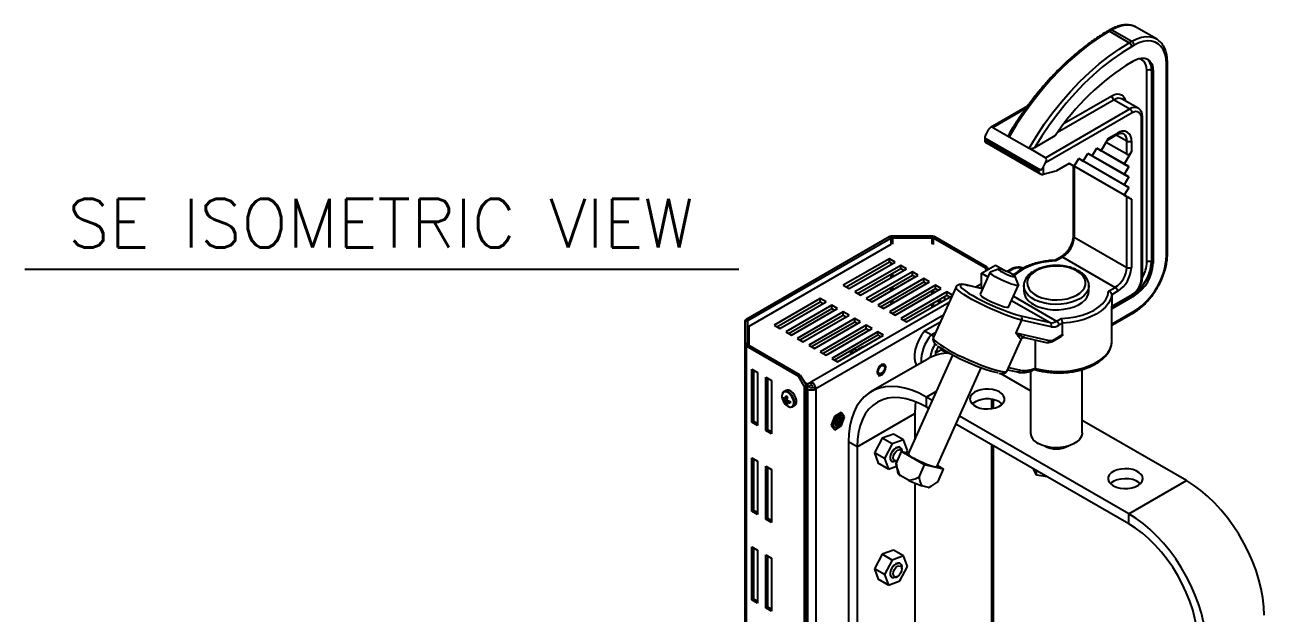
# Model space of a CAD drawing. Extents: x 7 to 135, y 1 to 99.
# Drawn here: x 80.94 to 99.96, y 86.49 to 95.53 of the extents above; entities that cross this region are included whole.
import ezdxf
from ezdxf.enums import TextEntityAlignment as Align

# ---------------------------------------------------------------- set-up
doc = ezdxf.new("R2010")
doc.units = 0
doc.header["$MEASUREMENT"] = 0
doc.layers.add('OBJECT', color=7, linetype='CONTINUOUS')
doc.styles.get("Standard").update_dxf_attribs({"font": 'SIMPLEX'})

msp = doc.modelspace()

# ---------------------------------------------------------------- linework, layer by layer
at = {"layer": 'OBJECT'}
for p, q in [((97.603, 95.458), (97.563, 95.435)), ((97.628, 95.455), (97.588, 95.432)), ((97.588, 95.432), (97.893, 95.256)), ((97.628, 95.455), (97.934, 95.279)), ((98.309, 95.316), (98.003, 95.493)), ((97.893, 95.256), (97.934, 95.279)), ((97.969, 95.218), (97.929, 95.195)), ((97.929, 94.96), (97.969, 94.983)), ((98.479, 92.009), (98.479, 94.952)), ((98.163, 91.886), (98.163, 94.83)), ((98.233, 94.83), (98.26, 94.814)), ((98.233, 94.83), (98.233, 91.886)), ((98.26, 94.814), (98.26, 91.871)), ((98.464, 91.988), (98.464, 94.932)), ((97.661, 94.38), (96.79, 93.876)), ((96.895, 94.019), (97.626, 94.441)), ((97.661, 94.38), (97.904, 94.24)), ((98.029, 94.252), (97.786, 94.392)), ((96.329, 94.28), (95.763, 93.953)), ((96.308, 94.251), (95.798, 93.956)), ((96.605, 93.49), (97.904, 94.24)), ((97.939, 94.178), (96.608, 93.41)), ((98.081, 91.633), (98.081, 94.097)), ((98.095, 91.654), (98.095, 94.117)), ((95.729, 93.917), (95.692, 93.849)), ((95.798, 93.956), (96.049, 93.811)), ((96.049, 93.811), (96.354, 93.635)), ((96.753, 93.825), (96.44, 93.644)), ((97.558, 93.762), (97.703, 93.847)), ((97.572, 93.788), (97.714, 93.869)), ((97.693, 93.841), (97.855, 93.747)), ((95.677, 93.798), (95.677, 93.733)), ((95.677, 93.796), (96.533, 93.302)), ((95.677, 93.733), (96.535, 93.238)), ((96.5, 93.283), (95.692, 93.749)), ((95.692, 93.749), (95.692, 93.742)), ((95.692, 93.742), (96.5, 93.276)), ((96.605, 93.49), (96.354, 93.635)), ((97.324, 93.517), (97.393, 93.637)), ((97.393, 93.637), (97.462, 93.597)), ((97.462, 93.597), (97.393, 93.637)), ((97.815, 93.393), (97.393, 93.636)), ((97.884, 93.353), (97.393, 93.636)), ((97.462, 93.597), (97.572, 93.788)), ((97.855, 93.543), (97.537, 93.726)), ((97.855, 93.543), (97.855, 93.747)), ((97.926, 93.747), (97.926, 93.584)), ((97.048, 93.358), (97.117, 93.477)), ((97.117, 93.477), (97.186, 93.438)), ((97.186, 93.438), (97.117, 93.477)), ((97.815, 93.074), (97.117, 93.477)), ((97.884, 93.034), (97.117, 93.477)), ((97.186, 93.438), (97.255, 93.557)), ((97.255, 93.557), (97.324, 93.517)), ((97.324, 93.517), (97.255, 93.557)), ((97.815, 93.233), (97.255, 93.557)), ((97.884, 93.194), (97.255, 93.557)), ((97.926, 93.584), (97.815, 93.393)), ((96.5, 93.276), (96.5, 93.283)), ((96.57, 93.342), (96.608, 93.41)), ((96.57, 93.342), (96.57, 93.233)), ((96.768, 93.284), (96.57, 93.233)), ((96.973, 93.401), (96.777, 93.288)), ((96.973, 93.401), (97.048, 93.358)), ((97.048, 93.358), (96.973, 93.401)), ((97.815, 92.915), (96.973, 93.401)), ((97.033, 93.367), (96.973, 93.401)), ((97.033, 93.367), (97.033, 92.291)), ((97.855, 92.892), (97.048, 93.358)), ((97.048, 93.358), (97.048, 92.271)), ((97.815, 93.393), (97.884, 93.353)), ((97.884, 93.353), (97.815, 93.233)), ((97.815, 93.233), (97.884, 93.194)), ((97.884, 93.194), (97.815, 93.074)), ((97.815, 93.074), (97.884, 93.034)), ((97.884, 93.034), (97.815, 92.915)), ((97.815, 92.915), (97.926, 92.851)), ((97.855, 91.804), (97.855, 92.892)), ((97.926, 92.851), (97.926, 91.804)), ((94.256, 92.261), (94.256, 92.284)), ((94.86, 92.284), (94.256, 92.284)), ((94.86, 92.261), (94.86, 92.284)), ((94.206, 92.273), (92.011, 91.005)), ((92.039, 90.989), (94.235, 92.256)), ((94.235, 92.154), (92.054, 90.896)), ((94.235, 92.256), (94.206, 92.273)), ((94.235, 92.256), (94.235, 92.154)), ((94.256, 92.261), (94.86, 92.261)), ((94.256, 92.261), (94.256, 92.159)), ((94.86, 92.261), (94.86, 92.159)), ((94.882, 92.256), (94.91, 92.273)), ((95.686, 91.792), (94.882, 92.256)), ((94.882, 92.256), (94.882, 92.154)), ((95.714, 91.808), (94.91, 92.273)), ((97.048, 92.271), (97.855, 91.804)), ((94.21, 91.938), (93.503, 91.53)), ((94.298, 91.887), (94.21, 91.938)), ((94.21, 91.889), (94.21, 91.938)), ((96.846, 91.967), (96.753, 91.913)), ((96.871, 91.964), (96.768, 91.905)), ((96.871, 91.964), (97.678, 91.498)), ((93.545, 91.505), (94.21, 91.889)), ((93.591, 91.479), (94.298, 91.887)), ((94.387, 91.836), (93.68, 91.428)), ((93.722, 91.403), (94.387, 91.787)), ((93.768, 91.377), (94.475, 91.785)), ((94.563, 91.734), (93.856, 91.326)), ((94.21, 91.889), (94.256, 91.862)), ((94.235, 91.875), (94.235, 91.85)), ((94.256, 91.711), (94.256, 91.658)), ((94.475, 91.785), (94.387, 91.836)), ((94.387, 91.787), (94.387, 91.836)), ((94.387, 91.787), (94.433, 91.76)), ((94.652, 91.683), (94.563, 91.734)), ((94.563, 91.685), (94.563, 91.734)), ((95.754, 91.728), (95.603, 91.393)), ((95.623, 91.716), (95.84, 91.841)), ((95.623, 91.716), (95.722, 91.658)), ((95.623, 91.482), (95.623, 91.716)), ((95.686, 91.792), (95.714, 91.808)), ((95.703, 91.762), (95.686, 91.792)), ((95.714, 91.808), (95.731, 91.778)), ((95.888, 91.779), (95.758, 91.731)), ((95.84, 91.841), (96.003, 91.747)), ((96.001, 91.747), (96.003, 91.747)), ((96.003, 91.747), (96.003, 91.746)), ((98.233, 91.886), (98.26, 91.871)), ((93.503, 91.53), (93.591, 91.479)), ((93.899, 91.301), (94.563, 91.685)), ((93.945, 91.274), (94.652, 91.683)), ((94.74, 91.632), (94.033, 91.223)), ((94.076, 91.199), (94.74, 91.583)), ((94.122, 91.172), (94.829, 91.581)), ((94.917, 91.53), (94.21, 91.121)), ((94.235, 91.699), (94.235, 91.646)), ((94.563, 91.685), (94.609, 91.658)), ((94.829, 91.581), (94.74, 91.632)), ((94.74, 91.583), (94.74, 91.632)), ((94.74, 91.583), (94.786, 91.556)), ((95.005, 91.479), (94.917, 91.53)), ((94.917, 91.481), (94.917, 91.53)), ((95.641, 91.477), (95.41, 91.531)), ((95.641, 91.476), (95.419, 91.528)), ((95.623, 91.551), (95.537, 91.502)), ((96.041, 91.196), (96.192, 91.531)), ((96.191, 91.537), (96.141, 91.666)), ((96.274, 91.524), (96.274, 91.532)), ((96.274, 91.524), (96.274, 91.442)), ((97.274, 91.442), (97.274, 91.524)), ((93.68, 91.428), (93.768, 91.377)), ((94.235, 91.495), (94.235, 91.442)), ((94.252, 91.097), (94.917, 91.481)), ((94.256, 91.507), (94.256, 91.454)), ((94.298, 91.07), (95.005, 91.479)), ((95.094, 91.428), (94.387, 91.019)), ((94.429, 90.995), (95.094, 91.379)), ((94.475, 90.968), (95.177, 91.374)), ((94.86, 91.448), (94.86, 91.395)), ((94.882, 91.46), (94.882, 91.407)), ((95.236, 91.504), (94.885, 90.724)), ((94.917, 91.481), (94.963, 91.454)), ((95.057, 91.357), (95.057, 91.304)), ((95.179, 91.378), (95.094, 91.428)), ((95.094, 91.379), (95.094, 91.428)), ((95.094, 91.379), (95.14, 91.352)), ((96.115, 91.361), (96.778, 90.979)), ((97.576, 91.439), (97.678, 91.498)), ((97.714, 91.437), (97.625, 91.385)), ((97.625, 91.207), (97.939, 91.388)), ((97.625, 91.385), (97.625, 91.207)), ((97.626, 91.191), (97.929, 91.365)), ((97.969, 91.366), (97.627, 91.169)), ((97.948, 91.378), (97.969, 91.366)), ((93.149, 91.326), (92.442, 90.917)), ((92.485, 90.893), (93.149, 91.277)), ((92.531, 90.866), (93.238, 91.274)), ((93.326, 91.223), (92.619, 90.815)), ((92.661, 90.791), (93.326, 91.174)), ((92.707, 90.764), (93.414, 91.172)), ((95.129, 91.266), (93.017, 90.047)), ((93.238, 91.274), (93.149, 91.326)), ((93.149, 91.277), (93.149, 91.326)), ((93.149, 91.277), (93.195, 91.25)), ((93.414, 91.172), (93.326, 91.223)), ((93.326, 91.174), (93.326, 91.223)), ((93.326, 91.174), (93.372, 91.148)), ((93.856, 91.326), (93.945, 91.274)), ((94.033, 91.223), (94.122, 91.172)), ((94.235, 91.291), (94.235, 91.238)), ((94.256, 91.303), (94.256, 91.25)), ((94.86, 91.244), (94.86, 91.191)), ((94.882, 91.256), (94.882, 91.203)), ((94.968, 91.253), (94.968, 91.306)), ((94.997, 91.269), (94.997, 91.322)), ((96.087, 91.298), (96.677, 90.957)), ((97.627, 90.678), (97.627, 91.191)), ((92.03, 90.976), (91.99, 90.976)), ((91.99, 90.976), (91.99, 90.628)), ((92.039, 90.989), (92.011, 91.005)), ((92.03, 90.628), (92.03, 90.976)), ((92.039, 90.615), (92.039, 90.989)), ((93.503, 91.121), (92.796, 90.713)), ((92.838, 90.689), (93.503, 91.072)), ((92.884, 90.662), (93.591, 91.07)), ((93.68, 91.019), (92.972, 90.611)), ((93.015, 90.587), (93.68, 90.97)), ((93.061, 90.56), (93.768, 90.968)), ((95.04, 91.068), (93.08, 89.937)), ((93.591, 91.07), (93.503, 91.121)), ((93.503, 91.072), (93.503, 91.121)), ((93.503, 91.072), (93.549, 91.046)), ((93.768, 90.968), (93.68, 91.019)), ((93.68, 90.97), (93.68, 91.019)), ((93.68, 90.97), (93.726, 90.944)), ((94.21, 91.121), (94.298, 91.07)), ((94.256, 91.099), (94.256, 91.095)), ((94.387, 91.019), (94.475, 90.968)), ((94.993, 90.963), (94.749, 90.827)), ((96.241, 90.996), (96.152, 90.798)), ((96.226, 91.061), (96.677, 90.957)), ((96.692, 90.892), (96.241, 90.996)), ((96.778, 90.979), (96.847, 91.019)), ((96.869, 90.95), (96.814, 90.917)), ((96.869, 90.771), (96.869, 90.95)), ((97.627, 90.934), (97.969, 91.131)), ((97.627, 90.917), (97.959, 91.108)), ((92.054, 90.896), (92.054, 90.606)), ((92.442, 90.917), (92.531, 90.866)), ((92.619, 90.815), (92.707, 90.764)), ((93.856, 90.917), (93.149, 90.509)), ((93.192, 90.485), (93.856, 90.868)), ((93.238, 90.458), (93.945, 90.866)), ((94.033, 90.815), (93.326, 90.407)), ((93.368, 90.383), (94.033, 90.766)), ((93.414, 90.356), (94.122, 90.764)), ((93.945, 90.866), (93.856, 90.917)), ((93.856, 90.868), (93.856, 90.917)), ((93.856, 90.868), (93.902, 90.842)), ((94.122, 90.764), (94.033, 90.815)), ((94.033, 90.766), (94.033, 90.815)), ((94.033, 90.766), (94.079, 90.74)), ((94.851, 90.768), (94.749, 90.827)), ((94.851, 90.768), (94.923, 90.809)), ((96.152, 90.798), (96.662, 90.68)), ((96.743, 90.698), (96.869, 90.771)), ((91.99, 90.628), (91.99, 85.095)), ((92.03, 90.628), (91.99, 90.628)), ((92.039, 90.615), (92.011, 90.599)), ((92.011, 90.599), (92.011, 85.067)), ((92.011, 90.599), (92.815, 90.135)), ((92.843, 90.151), (92.039, 90.615)), ((92.796, 90.713), (92.884, 90.662)), ((92.972, 90.611), (93.061, 90.56)), ((96.018, 90.215), (96.239, 90.707)), ((96.249, 90.719), (96.25, 90.721)), ((96.283, 90.729), (96.615, 90.652)), ((96.448, 90.691), (96.448, 90.257)), ((96.732, 90.675), (96.847, 90.741)), ((93.149, 90.509), (93.238, 90.458)), ((93.326, 90.407), (93.414, 90.356)), ((93.661, 90.538), (93.648, 90.53)), ((93.713, 90.531), (93.696, 90.541)), ((94.816, 90.407), (93.932, 89.897)), ((95.182, 90.455), (94.501, 88.938)), ((94.918, 90.523), (94.917, 90.453)), ((95.011, 90.538), (94.918, 90.486)), ((95.011, 90.538), (95.101, 90.486)), ((92.097, 90.24), (92.186, 90.189)), ((92.097, 89.424), (92.097, 90.24)), ((92.126, 90.224), (92.126, 89.44)), ((92.186, 90.189), (92.186, 89.373)), ((94.939, 88.742), (95.62, 90.259)), ((96.026, 90.232), (96.175, 90.198)), ((96.042, 90.268), (96.222, 90.226)), ((96.379, 90.212), (96.379, 89.262)), ((96.448, 90.257), (96.448, 90.253)), ((97.169, 89.262), (97.169, 90.235)), ((92.313, 90.116), (92.401, 90.065)), ((92.313, 89.299), (92.313, 90.116)), ((92.341, 90.099), (92.341, 89.316)), ((92.401, 90.065), (92.401, 89.248)), ((92.815, 90.135), (92.843, 90.151)), ((92.904, 89.982), (92.815, 90.135)), ((92.843, 90.151), (92.932, 89.998)), ((92.932, 89.998), (92.904, 89.982)), ((92.911, 90.035), (92.953, 90.01)), ((92.932, 89.998), (92.932, 84.67)), ((92.953, 90.01), (93.017, 90.047)), ((92.953, 90.01), (92.953, 89.961)), ((92.953, 89.961), (93.017, 89.998)), ((93.017, 89.998), (93.017, 90.047)), ((96.379, 89.909), (95.917, 90.175)), ((92.624, 89.915), (92.593, 89.897)), ((92.904, 89.982), (92.904, 84.654)), ((92.953, 89.961), (92.932, 89.973)), ((92.932, 89.949), (92.953, 89.937)), ((92.953, 89.937), (92.953, 84.756)), ((92.995, 89.961), (92.974, 89.973)), ((93.08, 89.937), (93.038, 89.961)), ((93.08, 89.937), (93.08, 84.756)), ((94.776, 89.813), (94.935, 89.905)), ((94.776, 89.813), (94.776, 89.66)), ((94.87, 89.759), (94.776, 89.813)), ((92.579, 89.781), (92.606, 89.784)), ((92.611, 89.781), (92.64, 89.792)), ((92.637, 89.766), (92.611, 89.751)), ((92.621, 89.709), (92.637, 89.731)), ((92.625, 89.787), (92.639, 89.788)), ((92.637, 89.736), (92.661, 89.756)), ((92.649, 89.746), (92.657, 89.757)), ((92.728, 89.663), (92.759, 89.681)), ((94.815, 89.637), (94.776, 89.66)), ((95.781, 89.635), (95.781, 89.777)), ((95.808, 89.64), (95.808, 89.772)), ((92.097, 89.424), (92.126, 89.44)), ((92.126, 89.44), (92.186, 89.405)), ((93.366, 89.511), (93.319, 89.379)), ((93.468, 89.575), (93.366, 89.511)), ((93.455, 89.503), (93.455, 89.503)), ((93.523, 89.507), (93.468, 89.575)), ((93.475, 89.375), (93.523, 89.507)), ((93.715, 89.047), (94.599, 89.558)), ((94.599, 89.558), (94.599, 89.157)), ((97.887, 88.017), (95.288, 89.518)), ((98.771, 88.528), (97.169, 89.453)), ((92.186, 89.373), (92.097, 89.424)), ((92.313, 89.299), (92.341, 89.316)), ((92.401, 89.248), (92.313, 89.299)), ((92.341, 89.316), (92.401, 89.281)), ((93.319, 89.379), (93.373, 89.311)), ((93.373, 89.311), (93.475, 89.375)), ((93.386, 89.383), (93.386, 89.383)), ((94.274, 89.243), (94.098, 89.18)), ((94.428, 89.154), (94.274, 89.243)), ((97.887, 87.864), (95.233, 89.396)), ((93.715, 89.047), (93.582, 89.124)), ((93.582, 89.124), (93.582, 83.974)), ((93.715, 89.047), (93.715, 83.897)), ((94.098, 89.18), (93.982, 88.956)), ((94.252, 89.091), (94.098, 89.18)), ((94.252, 89.091), (94.136, 88.867)), ((94.428, 89.154), (94.252, 89.091)), ((94.487, 88.993), (94.428, 89.154)), ((95.781, 86.315), (95.781, 89.079)), ((95.808, 86.352), (95.808, 89.064)), ((92.097, 88.877), (92.186, 88.826)), ((92.097, 88.06), (92.097, 88.877)), ((92.126, 88.86), (92.126, 88.076)), ((94.136, 88.867), (93.982, 88.956)), ((93.982, 88.956), (94.041, 88.795)), ((94.136, 88.867), (94.195, 88.706)), ((94.313, 88.786), (94.398, 88.976)), ((94.377, 89.037), (94.374, 89.038)), ((94.752, 88.772), (94.398, 88.976)), ((94.398, 88.976), (94.506, 88.951)), ((94.403, 88.975), (94.403, 88.979)), ((94.469, 88.959), (94.487, 88.993)), ((92.186, 88.826), (92.186, 88.009)), ((92.313, 87.936), (92.313, 88.752)), ((92.313, 88.752), (92.401, 88.701)), ((92.341, 88.736), (92.341, 87.952)), ((92.401, 88.701), (92.401, 87.885)), ((94.195, 88.706), (94.041, 88.795)), ((94.195, 88.706), (94.32, 88.751)), ((94.249, 88.822), (94.252, 88.82)), ((94.32, 88.754), (94.313, 88.786)), ((94.314, 88.826), (94.335, 88.838)), ((94.319, 88.757), (94.341, 88.642)), ((94.667, 88.582), (94.752, 88.772)), ((95.041, 88.705), (94.752, 88.772)), ((94.947, 88.759), (95.041, 88.705)), ((94.957, 88.515), (95.041, 88.705)), ((96.467, 88.612), (96.422, 88.71)), ((96.467, 88.612), (96.467, 88.683)), ((94.503, 88.534), (94.376, 88.608)), ((94.599, 88.49), (94.599, 83.892)), ((96.637, 88.585), (96.467, 88.612)), ((97.887, 88.017), (98.771, 88.528)), ((94.813, 88.423), (94.709, 88.448)), ((94.824, 88.426), (94.857, 88.446)), ((92.097, 88.06), (92.126, 88.076)), ((92.186, 88.009), (92.097, 88.06)), ((92.126, 88.076), (92.186, 88.042)), ((92.313, 87.936), (92.341, 87.952)), ((92.401, 87.885), (92.313, 87.936)), ((92.341, 87.952), (92.401, 87.917)), ((97.887, 87.864), (97.887, 88.017)), ((92.097, 87.513), (92.186, 87.462)), ((92.097, 86.696), (92.097, 87.513)), ((92.126, 87.497), (92.126, 86.713)), ((92.186, 87.462), (92.186, 86.645)), ((92.313, 87.389), (92.401, 87.338)), ((92.313, 86.572), (92.313, 87.389)), ((92.341, 87.372), (92.341, 86.588)), ((92.401, 87.338), (92.401, 86.521)), ((94.098, 87.397), (93.982, 87.173)), ((94.274, 87.461), (94.098, 87.397)), ((94.252, 87.308), (94.098, 87.397)), ((94.428, 87.372), (94.252, 87.308)), ((94.428, 87.372), (94.274, 87.461)), ((94.487, 87.211), (94.428, 87.372)), ((94.136, 87.084), (93.982, 87.173)), ((93.982, 87.173), (94.041, 87.013)), ((94.252, 87.308), (94.136, 87.084)), ((94.371, 86.987), (94.487, 87.211)), ((94.377, 87.254), (94.374, 87.256)), ((94.403, 87.173), (94.403, 87.197)), ((94.195, 86.924), (94.041, 87.013)), ((94.136, 87.084), (94.195, 86.924)), ((94.195, 86.924), (94.371, 86.987)), ((94.249, 87.039), (94.252, 87.038)), ((94.314, 87.044), (94.335, 87.056)), ((92.097, 86.696), (92.126, 86.713)), ((92.186, 86.645), (92.097, 86.696)), ((92.126, 86.713), (92.186, 86.678)), ((92.313, 86.572), (92.341, 86.588)), ((92.401, 86.521), (92.313, 86.572)), ((92.341, 86.588), (92.401, 86.554))]:
    msp.add_line(p, q, dxfattribs=at)
at = {"layer": 'OBJECT', "color": 1}
msp.add_line((80.938, 91.779), (91.901, 91.779), dxfattribs=at)
at = {"layer": 'OBJECT', "flags": 128}
for points in [[(98.003, 95.493), (97.975, 95.506), (97.915, 95.524), (97.848, 95.527), (97.777, 95.517), (97.704, 95.493), (97.628, 95.455)], [(97.588, 95.432), (97.433, 95.336), (97.279, 95.228), (97.126, 95.108), (96.975, 94.977), (96.828, 94.836), (96.684, 94.685), (96.545, 94.525), (96.412, 94.356), (96.284, 94.181), (96.163, 93.999), (96.049, 93.811)], [(97.934, 95.279), (98.009, 95.316), (98.083, 95.341), (98.154, 95.351), (98.22, 95.347), (98.281, 95.33), (98.311, 95.315)], [(96.354, 93.635), (96.468, 93.822), (96.589, 94.004), (96.717, 94.18), (96.851, 94.348), (96.99, 94.508), (97.133, 94.66), (97.281, 94.801), (97.431, 94.932), (97.584, 95.052), (97.738, 95.16), (97.893, 95.256)], [(97.929, 95.195), (97.779, 95.103), (97.631, 94.999), (97.484, 94.884), (97.339, 94.759), (97.196, 94.623), (97.058, 94.479), (96.923, 94.326), (96.794, 94.165), (96.67, 93.997), (96.552, 93.823), (96.44, 93.644)], [(98.464, 94.932), (98.459, 95.01), (98.444, 95.081), (98.419, 95.144), (98.385, 95.196), (98.343, 95.237), (98.293, 95.265), (98.237, 95.282), (98.175, 95.285), (98.108, 95.275), (98.039, 95.253), (97.969, 95.218)], [(97.969, 94.983), (98.026, 95.009), (98.08, 95.021), (98.131, 95.019), (98.175, 95.003), (98.211, 94.973), (98.238, 94.93), (98.255, 94.877), (98.26, 94.814)], [(98.163, 94.83), (98.158, 94.885), (98.143, 94.932), (98.12, 94.969), (98.088, 94.996), (98.049, 95.01), (98.035, 95.012)], [(97.626, 94.441), (97.667, 94.46), (97.707, 94.469), (97.744, 94.468), (97.776, 94.456), (97.802, 94.434), (97.822, 94.403), (97.834, 94.365)], [(96.768, 91.905), (96.656, 91.897), (96.548, 91.88), (96.445, 91.853), (96.349, 91.818), (96.264, 91.776), (96.19, 91.726), (96.133, 91.675)], [(96.191, 91.537), (96.191, 91.531), (96.181, 91.526), (96.158, 91.528), (96.124, 91.536), (96.082, 91.549), (96.033, 91.567), (95.981, 91.589), (95.929, 91.612), (95.878, 91.637), (95.834, 91.662), (95.797, 91.684), (95.771, 91.703), (95.756, 91.719), (95.754, 91.728), (95.758, 91.731)], [(96.094, 91.701), (96.058, 91.721), (96.016, 91.74), (95.975, 91.757), (95.937, 91.771), (95.908, 91.778), (95.89, 91.78), (95.886, 91.775), (95.895, 91.763), (95.917, 91.748), (95.95, 91.729), (95.989, 91.709), (96.031, 91.69), (96.071, 91.675), (96.105, 91.664), (96.129, 91.66), (96.141, 91.662), (96.138, 91.67), (96.122, 91.683), (96.094, 91.701)], [(97.092, 91.748), (97.03, 91.778), (96.96, 91.801), (96.883, 91.816), (96.804, 91.824), (96.723, 91.823), (96.644, 91.813), (96.569, 91.796), (96.501, 91.771), (96.441, 91.74), (96.393, 91.703), (96.356, 91.661), (96.333, 91.617), (96.324, 91.57), (96.329, 91.524), (96.349, 91.479), (96.382, 91.436), (96.428, 91.398), (96.485, 91.365), (96.551, 91.339), (96.625, 91.319), (96.703, 91.308), (96.784, 91.305), (96.864, 91.31), (96.941, 91.323), (97.013, 91.345), (97.077, 91.373), (97.132, 91.407), (97.174, 91.447), (97.205, 91.49), (97.221, 91.535), (97.223, 91.582), (97.21, 91.628), (97.183, 91.672), (97.143, 91.712), (97.092, 91.748)], [(95.419, 91.528), (95.372, 91.537), (95.336, 91.54), (95.312, 91.537), (95.301, 91.528), (95.303, 91.513), (95.317, 91.493), (95.327, 91.484)], [(95.41, 91.531), (95.411, 91.531), (95.419, 91.528)], [(97.274, 91.525), (97.273, 91.505), (97.26, 91.457), (97.233, 91.41), (97.194, 91.367), (97.142, 91.328), (97.079, 91.295), (97.008, 91.269), (96.93, 91.25), (96.848, 91.238), (96.763, 91.235), (96.679, 91.24), (96.597, 91.254), (96.52, 91.275), (96.451, 91.303), (96.391, 91.338), (96.342, 91.378), (96.306, 91.422), (96.283, 91.469), (96.274, 91.518), (96.274, 91.524)], [(96.241, 90.996), (96.183, 91.011), (96.116, 91.032), (96.042, 91.057), (95.962, 91.087), (95.879, 91.12), (95.795, 91.156), (95.71, 91.195), (95.628, 91.234), (95.549, 91.274), (95.476, 91.313), (95.41, 91.351), (95.354, 91.387), (95.307, 91.419), (95.271, 91.448), (95.247, 91.472), (95.235, 91.492), (95.236, 91.504)], [(95.327, 91.484), (95.344, 91.468), (95.383, 91.439), (95.432, 91.406), (95.492, 91.371), (95.559, 91.334), (95.632, 91.295), (95.711, 91.257), (95.792, 91.219), (95.874, 91.184), (95.955, 91.151), (96.032, 91.122), (96.104, 91.096), (96.169, 91.076), (96.226, 91.061)], [(96.42, 91.238), (96.485, 91.206), (96.558, 91.182), (96.637, 91.164), (96.721, 91.155), (96.805, 91.154), (96.889, 91.161), (96.97, 91.177), (97.045, 91.2), (97.112, 91.229), (97.169, 91.266), (97.215, 91.307), (97.248, 91.352), (97.268, 91.399), (97.274, 91.442)], [(96.847, 91.019), (96.959, 91.027), (97.068, 91.044), (97.171, 91.071), (97.266, 91.105), (97.352, 91.148), (97.425, 91.197), (97.486, 91.252), (97.532, 91.312), (97.562, 91.374), (97.576, 91.439)], [(97.625, 91.385), (97.608, 91.319), (97.575, 91.255), (97.526, 91.194), (97.463, 91.137), (97.387, 91.087), (97.299, 91.043), (97.201, 91.006), (97.096, 90.978), (96.984, 90.959), (96.869, 90.95)], [(97.939, 91.388), (97.939, 91.381), (97.937, 91.374), (97.933, 91.369), (97.929, 91.365), (97.929, 91.365)], [(95.683, 91.327), (95.728, 91.302), (95.778, 91.277), (95.831, 91.254), (95.883, 91.232), (95.932, 91.214), (95.974, 91.201), (96.008, 91.193), (96.03, 91.191), (96.041, 91.196), (96.041, 91.196)], [(94.749, 90.827), (94.702, 90.762), (94.662, 90.692), (94.63, 90.618), (94.608, 90.544), (94.597, 90.473), (94.596, 90.406), (94.605, 90.347), (94.625, 90.297)], [(94.885, 90.724), (94.884, 90.716), (94.892, 90.698), (94.914, 90.674), (94.948, 90.646), (94.993, 90.613), (95.05, 90.577), (95.115, 90.539), (95.189, 90.499), (95.269, 90.458), (95.353, 90.418), (95.439, 90.378), (95.525, 90.341), (95.61, 90.307), (95.691, 90.277), (95.767, 90.251), (95.835, 90.23), (95.894, 90.215), (95.943, 90.205), (95.981, 90.202), (96.006, 90.205), (96.018, 90.215), (96.018, 90.215)], [(95.879, 90.182), (95.874, 90.183), (95.824, 90.193), (95.765, 90.21), (95.697, 90.231), (95.623, 90.258), (95.543, 90.288), (95.461, 90.322), (95.378, 90.359), (95.297, 90.397), (95.219, 90.436), (95.146, 90.475), (95.08, 90.512), (95.024, 90.547), (94.977, 90.579), (94.956, 90.596)], [(96.239, 90.707), (96.239, 90.707), (96.235, 90.702)], [(96.448, 90.253), (96.551, 90.229), (96.658, 90.213), (96.768, 90.206), (96.879, 90.207), (96.989, 90.217), (97.095, 90.235), (97.196, 90.262), (97.29, 90.296), (97.375, 90.337), (97.449, 90.384), (97.512, 90.437), (97.562, 90.494), (97.598, 90.554), (97.62, 90.617), (97.627, 90.678)], [(93.696, 90.541), (93.68, 90.544), (93.661, 90.538)], [(95.024, 90.547), (95.021, 90.545), (95.011, 90.538)], [(94.09, 90.311), (94.064, 90.29), (94.043, 90.261), (94.028, 90.228), (94.023, 90.195), (94.028, 90.169), (94.043, 90.152), (94.064, 90.148), (94.09, 90.157), (94.115, 90.178), (94.137, 90.207), (94.151, 90.24), (94.156, 90.272), (94.151, 90.299), (94.137, 90.315), (94.115, 90.319), (94.09, 90.311)], [(94.09, 90.31), (94.065, 90.29), (94.043, 90.261), (94.029, 90.228), (94.024, 90.195), (94.029, 90.169), (94.043, 90.152), (94.065, 90.148), (94.09, 90.157), (94.115, 90.178), (94.137, 90.207), (94.151, 90.24), (94.156, 90.272), (94.151, 90.298), (94.137, 90.315), (94.115, 90.319), (94.09, 90.31)], [(94.09, 90.31), (94.065, 90.29), (94.043, 90.261), (94.029, 90.228), (94.024, 90.195), (94.029, 90.169), (94.043, 90.152), (94.043, 90.152)], [(94.09, 90.177), (94.071, 90.17), (94.055, 90.173), (94.044, 90.185), (94.041, 90.205), (94.044, 90.229), (94.055, 90.254), (94.071, 90.276), (94.09, 90.291), (94.109, 90.297), (94.125, 90.294), (94.136, 90.282), (94.14, 90.262), (94.136, 90.238), (94.125, 90.214), (94.109, 90.192), (94.09, 90.177)], [(94.137, 90.315), (94.115, 90.319), (94.09, 90.31)], [(92.6, 89.719), (92.602, 89.716), (92.63, 89.686), (92.66, 89.666), (92.689, 89.658), (92.714, 89.662), (92.732, 89.679), (92.742, 89.706), (92.742, 89.741), (92.732, 89.779), (92.714, 89.817), (92.689, 89.85), (92.66, 89.876), (92.63, 89.89), (92.602, 89.892), (92.58, 89.881), (92.566, 89.859), (92.561, 89.828), (92.561, 89.828)], [(92.561, 89.828), (92.566, 89.791), (92.578, 89.758)], [(92.694, 89.658), (92.699, 89.657), (92.725, 89.662), (92.745, 89.679), (92.755, 89.708), (92.755, 89.744), (92.745, 89.784), (92.725, 89.824), (92.699, 89.859), (92.669, 89.885), (92.637, 89.9), (92.609, 89.902), (92.585, 89.891), (92.571, 89.87)], [(92.759, 89.681), (92.775, 89.697), (92.786, 89.725), (92.786, 89.762), (92.775, 89.802), (92.756, 89.842), (92.73, 89.877), (92.699, 89.903), (92.668, 89.918), (92.639, 89.92), (92.624, 89.915)], [(94.776, 89.813), (94.666, 89.871), (94.557, 89.917), (94.449, 89.949), (94.345, 89.969), (94.244, 89.976), (94.148, 89.97), (94.057, 89.95), (93.972, 89.918), (93.894, 89.873), (93.823, 89.816), (93.761, 89.746), (93.707, 89.666), (93.663, 89.575), (93.628, 89.475), (93.603, 89.366), (93.587, 89.248), (93.582, 89.124)], [(95.901, 89.891), (95.852, 89.913), (95.796, 89.928), (95.736, 89.935), (95.674, 89.934), (95.615, 89.925), (95.561, 89.908), (95.515, 89.885), (95.479, 89.855), (95.456, 89.822), (95.447, 89.787), (95.453, 89.752), (95.472, 89.718), (95.505, 89.688), (95.548, 89.663), (95.601, 89.644), (95.659, 89.633), (95.721, 89.63), (95.782, 89.635), (95.839, 89.648), (95.889, 89.668), (95.93, 89.695), (95.96, 89.726), (95.976, 89.761), (95.977, 89.796), (95.965, 89.831), (95.939, 89.863), (95.901, 89.891)], [(94.776, 89.66), (94.672, 89.714), (94.569, 89.756), (94.468, 89.785), (94.37, 89.801), (94.276, 89.804), (94.187, 89.794), (94.103, 89.77), (94.026, 89.734), (93.956, 89.685), (93.894, 89.625), (93.841, 89.552), (93.796, 89.469), (93.761, 89.377), (93.736, 89.275), (93.72, 89.164), (93.715, 89.047)], [(94.612, 89.74), (94.604, 89.675), (94.599, 89.558)], [(95.943, 89.706), (95.939, 89.71), (95.901, 89.738)], [(93.421, 89.356), (93.394, 89.346), (93.37, 89.35), (93.353, 89.365), (93.346, 89.392), (93.348, 89.425), (93.361, 89.461), (93.381, 89.494), (93.407, 89.521), (93.435, 89.537), (93.46, 89.54), (93.481, 89.53), (93.493, 89.509), (93.496, 89.478), (93.488, 89.443), (93.472, 89.408), (93.448, 89.378), (93.421, 89.356)], [(93.398, 89.38), (93.416, 89.385), (93.435, 89.398), (93.452, 89.418), (93.464, 89.442), (93.469, 89.466), (93.467, 89.487), (93.458, 89.501), (93.443, 89.506), (93.425, 89.502), (93.406, 89.489), (93.389, 89.468), (93.378, 89.444), (93.372, 89.42), (93.374, 89.399), (93.383, 89.385), (93.398, 89.38)], [(93.43, 89.496), (93.442, 89.492), (93.449, 89.481), (93.45, 89.465), (93.446, 89.447), (93.437, 89.428), (93.424, 89.413), (93.41, 89.402), (93.395, 89.399), (93.384, 89.403), (93.377, 89.414), (93.375, 89.43), (93.38, 89.449), (93.389, 89.467), (93.402, 89.483), (93.416, 89.493), (93.43, 89.496)], [(93.455, 89.503), (93.458, 89.501), (93.467, 89.487), (93.469, 89.466), (93.464, 89.442), (93.452, 89.418), (93.435, 89.398), (93.416, 89.385), (93.398, 89.38), (93.386, 89.383)], [(97.169, 89.262), (97.168, 89.246), (97.155, 89.203), (97.129, 89.162), (97.09, 89.125), (97.039, 89.093), (96.979, 89.067), (96.912, 89.048), (96.839, 89.037), (96.764, 89.034), (96.69, 89.039), (96.618, 89.052), (96.552, 89.073), (96.494, 89.101)], [(94.374, 89.038), (94.369, 89.041), (94.343, 89.044), (94.312, 89.033), (94.282, 89.01), (94.255, 88.977), (94.235, 88.938), (94.225, 88.899), (94.224, 88.863), (94.234, 88.836), (94.249, 88.822)], [(94.314, 88.826), (94.311, 88.824), (94.281, 88.815), (94.255, 88.819), (94.236, 88.836), (94.227, 88.865), (94.228, 88.901), (94.24, 88.94), (94.261, 88.978), (94.288, 89.01), (94.318, 89.033), (94.348, 89.042)], [(94.337, 88.84), (94.335, 88.838), (94.31, 88.83), (94.288, 88.834), (94.273, 88.851), (94.268, 88.877), (94.273, 88.91), (94.288, 88.944), (94.31, 88.973), (94.335, 88.994), (94.361, 89.003), (94.361, 89.003)], [(94.348, 89.042), (94.374, 89.038), (94.393, 89.021), (94.402, 88.992), (94.403, 88.979)], [(94.939, 88.742), (94.939, 88.741), (94.928, 88.737), (94.905, 88.739), (94.872, 88.747), (94.829, 88.76), (94.781, 88.778), (94.728, 88.799), (94.676, 88.823), (94.626, 88.848), (94.581, 88.872)], [(97.646, 88.45), (97.695, 88.428), (97.751, 88.413), (97.811, 88.405), (97.873, 88.406), (97.932, 88.416), (97.986, 88.433), (98.033, 88.456), (98.068, 88.485), (98.091, 88.518), (98.1, 88.554), (98.094, 88.589), (98.075, 88.623), (98.042, 88.653), (97.999, 88.678), (97.946, 88.697), (97.888, 88.708), (97.826, 88.711), (97.765, 88.706), (97.708, 88.693), (97.658, 88.673), (97.617, 88.646), (97.587, 88.615), (97.571, 88.58), (97.57, 88.545), (97.582, 88.51), (97.608, 88.478), (97.646, 88.45)], [(98.064, 88.481), (98.042, 88.5), (97.999, 88.525), (97.946, 88.544), (97.888, 88.555), (97.826, 88.558), (97.765, 88.553), (97.708, 88.54), (97.658, 88.519), (97.617, 88.493), (97.604, 88.481)], [(99.965, 86.46), (99.96, 86.59), (99.944, 86.725), (99.919, 86.864), (99.884, 87.005), (99.84, 87.147), (99.786, 87.289), (99.724, 87.43), (99.653, 87.569), (99.575, 87.704), (99.49, 87.834), (99.399, 87.958), (99.303, 88.076), (99.202, 88.186), (99.098, 88.286), (98.99, 88.377), (98.881, 88.458), (98.771, 88.528)], [(94.813, 88.423), (94.821, 88.425), (94.824, 88.426)], [(99.081, 85.95), (99.076, 86.08), (99.061, 86.215), (99.035, 86.353), (99, 86.494), (98.956, 86.637), (98.902, 86.779), (98.84, 86.92), (98.769, 87.058), (98.691, 87.193), (98.607, 87.324), (98.516, 87.448), (98.419, 87.566), (98.318, 87.675), (98.214, 87.776), (98.107, 87.867), (97.997, 87.948), (97.887, 88.017)], [(98.948, 86.027), (98.943, 86.15), (98.928, 86.277), (98.902, 86.409), (98.867, 86.542), (98.823, 86.676), (98.769, 86.81), (98.707, 86.943), (98.637, 87.072), (98.56, 87.197), (98.477, 87.317), (98.387, 87.43), (98.293, 87.536), (98.195, 87.633), (98.094, 87.721), (97.991, 87.798), (97.887, 87.864)], [(94.374, 87.256), (94.369, 87.258), (94.343, 87.261), (94.312, 87.25), (94.282, 87.227), (94.255, 87.194), (94.235, 87.156), (94.225, 87.116), (94.224, 87.081), (94.234, 87.053), (94.249, 87.039)], [(94.314, 87.044), (94.311, 87.042), (94.281, 87.032), (94.255, 87.036), (94.236, 87.054), (94.227, 87.082), (94.228, 87.118), (94.24, 87.158), (94.261, 87.196), (94.288, 87.228), (94.318, 87.25), (94.348, 87.26)], [(94.361, 87.22), (94.383, 87.216), (94.398, 87.199), (94.403, 87.173), (94.398, 87.14), (94.383, 87.106), (94.361, 87.077), (94.335, 87.056), (94.31, 87.047), (94.288, 87.051), (94.273, 87.068), (94.268, 87.095), (94.273, 87.128), (94.288, 87.161), (94.31, 87.191), (94.335, 87.212), (94.361, 87.22)], [(94.348, 87.26), (94.374, 87.256), (94.393, 87.238), (94.402, 87.21), (94.403, 87.197)]]:
    msp.add_lwpolyline(points, dxfattribs=at)
at = {"layer": 'OBJECT'}
for centre, radius, start, end in [((97.573, 95.412), 0.0252, 54.3867, 114.2872), ((97.613, 95.435), 0.0252, 54.3842, 114.3057), ((97.852, 95.191), 0.0768, 2.6055, 57.3947), ((97.892, 95.214), 0.0768, 2.6055, 57.3947), ((99.894, 91.748), 3.765, 121.4644, 146.5293), ((98.021, 94.849), 0.214, 354.8662, 48.9019), ((98.453, 94.955), 0.0251, 294.3756, 354.29), ((98.198, 94.762), 0.0769, 62.6097, 117.3901), ((97.703, 94.444), 0.0768, 182.6057, 237.3945), ((97.735, 94.277), 0.126, 65.6925, 125.6177), ((97.977, 94.137), 0.126, 66.0985, 125.5825), ((97.862, 94.175), 0.0768, 2.6061, 57.3939), ((97.994, 94.111), 0.0873, 350.7862, 129.2027), ((98.072, 94.119), 0.0236, 292.2123, 356.4833), ((97.691, 93.866), 0.0231, 302.6438, 8.6684), ((97.796, 93.768), 0.131, 350.786, 129.2031), ((97.73, 93.759), 0.126, 354.392, 54.1622), ((97.89, 93.815), 0.0769, 242.6094, 297.3906), ((96.758, 93.321), 0.038, 285.0619, 300.5466), ((94.254, 92.183), 0.101, 88.8562, 118.0403), ((94.862, 92.183), 0.101, 61.9601, 91.1439), ((97.058, 92.293), 0.0251, 185.6954, 245.6254), ((94.255, 92.218), 0.0433, 88.8558, 118.0408), ((94.861, 92.218), 0.0433, 61.9611, 91.1435), ((96.664, 92.288), 0.384, 302.6054, 357.3946), ((96.856, 91.947), 0.0227, 50.7631, 117.9422), ((97.393, 92.035), 1.072, 302.4873, 357.5127), ((98.453, 92.011), 0.0251, 294.3742, 354.3061), ((96.206, 91.551), 0.248, 77.4942, 133.3683), ((97.471, 91.822), 0.384, 302.6054, 357.3946), ((97.465, 91.825), 0.461, 302.6054, 357.3946), ((97.89, 91.873), 0.0769, 242.6094, 297.3906), ((97.628, 91.9), 0.633, 302.6055, 357.3946), ((97.588, 91.92), 0.646, 310.1676, 357.0363), ((97.646, 91.903), 0.517, 330.7362, 358.1147), ((98.198, 91.818), 0.0769, 62.6097, 117.3901), ((97.774, 91.647), 0.307, 302.6055, 357.3946), ((98.07, 91.656), 0.0251, 294.375, 354.3042), ((95.73, 91.465), 0.146, 209.5333, 251.2102), ((96.524, 91.468), 0.252, 185.7956, 245.5244), ((97.637, 91.433), 0.0768, 2.6052, 57.3948), ((92.025, 90.973), 0.0352, 114.3741, 174.305), ((92.045, 90.975), 0.0151, 114.3731, 174.3051), ((96.196, 91.02), 0.0515, 332.1983, 53.7029), ((96.7, 91.098), 0.143, 260.7684, 303.3007), ((96.647, 90.916), 0.0515, 332.1999, 53.7017), ((96.737, 90.914), 0.0768, 2.6052, 57.3948), ((97.944, 91.129), 0.0252, 305.705, 5.6214), ((95.33, 90.356), 0.632, 139.2679, 181.516), ((96.72, 91.061), 0.171, 260.7684, 303.3013), ((92.025, 90.631), 0.0352, 185.694, 245.6258), ((92.045, 90.629), 0.0151, 185.6968, 245.6217), ((95.355, 90.342), 0.525, 146.8725, 171.659), ((94.666, 90.715), 0.327, 320.4097, 336.9178), ((96.28, 90.682), 0.0488, 129.6175, 155.8413), ((96.621, 90.695), 0.0437, 262.6027, 339.9199), ((96.68, 90.793), 0.114, 260.7677, 303.3015), ((96.718, 90.695), 0.0252, 305.7031, 5.6222), ((93.69, 90.464), 0.0779, 122.7107, 175.601), ((93.721, 90.447), 0.109, 123.0506, 166.578), ((95.117, 89.876), 0.611, 89.1523, 119.4962), ((96.181, 90.241), 0.0437, 262.6052, 339.9175), ((96.288, 90.583), 0.363, 259.4931, 296.1916), ((92.942, 89.93), 0.138, 2.6055, 57.3943), ((92.992, 89.959), 0.0461, 2.6045, 57.3948), ((92.718, 89.795), 0.14, 174.2684, 185.7316), ((92.696, 89.911), 0.155, 221.0282, 236.7699), ((92.858, 89.761), 0.248, 163.1049, 175.3394), ((93.349, 91.067), 1.433, 239.4438, 240.5616), ((92.949, 89.745), 0.313, 166.3345, 176.164), ((93.017, 90.059), 0.138, 242.6097, 297.3903), ((93.017, 90.002), 0.0461, 242.6102, 297.3898), ((92.779, 89.848), 0.221, 204.276, 215.7186), ((92.69, 89.868), 0.14, 217.9575, 235.8711), ((92.751, 89.761), 0.14, 184.1299, 202.0453), ((92.702, 89.822), 0.14, 234.2638, 245.7416), ((92.775, 90.047), 0.313, 243.8405, 253.6667), ((92.791, 89.745), 0.155, 183.231, 198.9751), ((92.743, 89.961), 0.248, 244.6656, 256.8962), ((94.101, 89.733), 1.414, 179.4337, 180.5663), ((95.716, 89.401), 0.384, 61.2965, 127.3656), ((93.352, 89.483), 0.0721, 290.2824, 9.723), ((96.568, 89.276), 0.19, 184.252, 247.0681), ((96.774, 89.423), 0.407, 243.0151, 296.9849), ((94.365, 88.967), 0.0362, 13.1423, 95.8118), ((94.628, 89.01), 0.146, 209.5333, 251.2102), ((94.413, 88.679), 0.0804, 207.0494, 242.3043), ((95.266, 90.058), 1.704, 243.3881, 250.9025)]:
    msp.add_arc(centre, radius, start, end, dxfattribs=at)
for centre, major_axis, ratio, start_param, end_param in [((95.727, 93.829), (0.0348, 0.0642), 0.558702, 1.555919, 2.373106), ((95.765, 93.896), (0.0326, 0.0603), 0.595383, 6.266291, 7.837087), ((95.727, 93.769), (-0.0354, 0.0612), 0.577335, 0.817147, 1.570756), ((95.727, 93.762), (0.05, 0.0289), 0.00007, 2.356154, 3.141633), ((96.572, 93.43), (0.0326, 0.0603), 0.595383, 4.695495, 6.266291), ((97.89, 93.604), (0.0354, 0.0612), 0.577335, 3.141633, 4.71243), ((96.535, 93.303), (0.05, 0.0289), 0.00007, 1.602545, 2.356154), ((96.535, 93.296), (-0.0354, 0.0612), 0.577335, 1.570756, 2.871515), ((96.535, 93.363), (0.0348, 0.0642), 0.558702, 3.880325, 4.697512), ((96.535, 93.254), (0.0498, -0.0096), 0.40502, 5.305495, 5.575531), ((97.083, 93.338), (0.05, -0.0289), 0.00007, 2.356235, 3.141633), ((97.89, 92.872), (0.05, -0.0289), 0.00007, 0.785439, 2.356235)]:
    msp.add_ellipse(centre, major_axis=major_axis, ratio=ratio, start_param=start_param, end_param=end_param, dxfattribs=at)
for points, knots in [([(97.999, 95.493), (97.993, 95.497), (97.97, 95.512), (97.924, 95.525), (97.863, 95.534), (97.798, 95.53), (97.731, 95.516), (97.665, 95.492), (97.623, 95.468), (97.603, 95.458)], [0, 0, 0, 0, 0.058518, 0.215686, 0.3731466, 0.5327836, 0.6954036, 0.8606019, 1, 1, 1, 1]), ([(97.563, 95.435), (97.538, 95.42), (97.467, 95.379), (97.35, 95.302), (97.212, 95.201), (97.075, 95.091), (96.941, 94.973), (96.809, 94.846), (96.68, 94.711), (96.555, 94.57), (96.434, 94.421), (96.318, 94.267), (96.207, 94.107), (96.115, 93.964), (96.062, 93.875), (96.042, 93.841)], [0, 0, 0, 0, 0.043506, 0.126065, 0.208615, 0.291148, 0.373662, 0.456156, 0.53863, 0.621088, 0.703532, 0.785963, 0.868385, 0.950801, 1, 1, 1, 1]), ([(98.479, 94.952), (98.478, 94.967), (98.477, 95.008), (98.469, 95.072), (98.45, 95.142), (98.421, 95.204), (98.384, 95.256), (98.346, 95.293), (98.32, 95.308), (98.311, 95.313)], [0, 0, 0, 0, 0.088908, 0.257266, 0.425674, 0.592943, 0.757766, 0.91921, 1, 1, 1, 1]), ([(98.095, 94.117), (98.095, 94.126), (98.094, 94.15), (98.086, 94.185), (98.067, 94.219), (98.047, 94.242), (98.032, 94.249), (98.027, 94.251)], [0, 0, 0, 0, 0.157817, 0.422631, 0.67188, 0.910616, 1, 1, 1, 1]), ([(96.049, 93.811), (96.046, 93.813), (96.04, 93.817), (96.037, 93.826), (96.037, 93.834), (96.041, 93.839), (96.043, 93.841)], [0, 0, 0, 0, 0.244477, 0.487815, 0.830941, 1, 1, 1, 1]), ([(97.703, 93.847), (97.709, 93.85), (97.727, 93.859), (97.754, 93.868), (97.781, 93.869), (97.796, 93.867), (97.802, 93.862), (97.803, 93.861)], [0, 0, 0, 0, 0.137343, 0.399135, 0.661423, 0.933845, 1, 1, 1, 1]), ([(96.44, 93.644), (96.432, 93.64), (96.417, 93.633), (96.393, 93.628), (96.376, 93.628), (96.363, 93.631), (96.357, 93.634), (96.354, 93.635)], [0, 0, 0, 0, 0.35028, 0.585229, 0.760499, 0.899706, 1, 1, 1, 1]), ([(97.033, 92.291), (97.033, 92.284), (97.032, 92.262), (97.025, 92.222), (97.01, 92.172), (96.987, 92.121), (96.957, 92.073), (96.923, 92.03), (96.887, 91.995), (96.861, 91.976), (96.848, 91.968), (96.846, 91.967)], [0, 0, 0, 0, 0.067195, 0.19703, 0.328082, 0.46016, 0.592762, 0.725246, 0.856828, 0.979682, 1, 1, 1, 1]), ([(96.756, 91.914), (96.744, 91.913), (96.699, 91.912), (96.621, 91.903), (96.524, 91.886), (96.431, 91.862), (96.344, 91.831), (96.263, 91.794), (96.192, 91.75), (96.143, 91.714), (96.121, 91.692), (96.117, 91.687)], [0, 0, 0, 0, 0.045696, 0.176697, 0.307863, 0.439212, 0.570818, 0.702739, 0.834992, 0.9675, 1, 1, 1, 1]), ([(96.756, 91.914), (96.758, 91.913), (96.762, 91.913), (96.766, 91.908), (96.768, 91.905), (96.768, 91.905)], [0, 0, 0, 0, 0.530263, 0.989369, 1, 1, 1, 1]), ([(97.959, 91.108), (97.971, 91.116), (98.007, 91.137), (98.065, 91.18), (98.132, 91.24), (98.195, 91.308), (98.254, 91.382), (98.308, 91.462), (98.356, 91.546), (98.397, 91.633), (98.43, 91.722), (98.455, 91.81), (98.472, 91.898), (98.478, 91.964), (98.478, 92), (98.479, 92.009)], [0, 0, 0, 0, 0.0448174, 0.1293529, 0.2137884, 0.2980896, 0.3822689, 0.4663677, 0.5504374, 0.6345326, 0.7186944, 0.8029824, 0.8874536, 0.9721557, 1, 1, 1, 1]), ([(96.263, 91.791), (96.259, 91.793), (96.243, 91.802), (96.209, 91.807), (96.162, 91.807), (96.112, 91.794), (96.064, 91.772), (96.033, 91.749), (96.018, 91.739)], [0, 0, 0, 0, 0.045, 0.232065, 0.42073, 0.61621, 0.819185, 1, 1, 1, 1]), ([(97.117, 91.751), (97.106, 91.756), (97.076, 91.773), (97.02, 91.796), (96.948, 91.816), (96.871, 91.829), (96.793, 91.835), (96.714, 91.833), (96.636, 91.823), (96.562, 91.806), (96.492, 91.783), (96.43, 91.752), (96.375, 91.715), (96.33, 91.672), (96.298, 91.625), (96.278, 91.578), (96.276, 91.547), (96.275, 91.533)], [0, 0, 0, 0, 0.037397, 0.107551, 0.177558, 0.24739, 0.317093, 0.386762, 0.456494, 0.526378, 0.59653, 0.667049, 0.737969, 0.809039, 0.87941, 0.947937, 1, 1, 1, 1]), ([(97.272, 91.525), (97.273, 91.53), (97.274, 91.551), (97.264, 91.588), (97.243, 91.636), (97.21, 91.679), (97.168, 91.718), (97.133, 91.74), (97.117, 91.751)], [0, 0, 0, 0, 0.050861, 0.238604, 0.426375, 0.61825, 0.81598, 1, 1, 1, 1]), ([(95.41, 91.531), (95.401, 91.533), (95.374, 91.539), (95.336, 91.545), (95.303, 91.545), (95.276, 91.54), (95.255, 91.529), (95.239, 91.515), (95.236, 91.504), (95.236, 91.502)], [0, 0, 0, 0, 0.117539, 0.351743, 0.597238, 0.736943, 0.856576, 0.970837, 1, 1, 1, 1]), ([(97.929, 91.365), (97.936, 91.37), (97.958, 91.384), (97.992, 91.413), (98.027, 91.456), (98.057, 91.504), (98.079, 91.555), (98.093, 91.606), (98.094, 91.638), (98.095, 91.654)], [0, 0, 0, 0, 0.084368, 0.238909, 0.392867, 0.546382, 0.700223, 0.855221, 1, 1, 1, 1]), ([(97.625, 91.385), (97.624, 91.39), (97.623, 91.399), (97.615, 91.413), (97.604, 91.425), (97.59, 91.434), (97.581, 91.438), (97.576, 91.439), (97.576, 91.439)], [0, 0, 0, 0, 0.197771, 0.395373, 0.598087, 0.812874, 0.995765, 1, 1, 1, 1]), ([(97.626, 91.191), (97.626, 91.191), (97.626, 91.19), (97.625, 91.193), (97.625, 91.198), (97.625, 91.204), (97.625, 91.207)], [0, 0, 0, 0, 0.097445, 0.481143, 0.777155, 1, 1, 1, 1]), ([(96.869, 90.95), (96.869, 90.954), (96.869, 90.964), (96.865, 90.98), (96.86, 90.995), (96.854, 91.009), (96.849, 91.016), (96.847, 91.018), (96.847, 91.019)], [0, 0, 0, 0, 0.197771, 0.395372, 0.598087, 0.812874, 0.995764, 1, 1, 1, 1]), ([(94.891, 90.736), (94.885, 90.741), (94.872, 90.755), (94.859, 90.764), (94.851, 90.768)], [0, 0, 0, 0, 0.43185, 1, 1, 1, 1]), ([(96.235, 90.702), (96.233, 90.701), (96.227, 90.7), (96.216, 90.712), (96.199, 90.735), (96.178, 90.765), (96.16, 90.788), (96.152, 90.798), (96.152, 90.798)], [0, 0, 0, 0, 0.172667, 0.350562, 0.584723, 0.823543, 0.99725, 1, 1, 1, 1]), ([(96.285, 90.731), (96.275, 90.733), (96.245, 90.74), (96.2, 90.769), (96.163, 90.791), (96.152, 90.798), (96.152, 90.798)], [0, 0, 0, 0, 0.25389, 0.796598, 0.996747, 1, 1, 1, 1]), ([(96.869, 90.771), (96.869, 90.767), (96.868, 90.76), (96.86, 90.75), (96.852, 90.744), (96.847, 90.741)], [0, 0, 0, 0, 0.295944, 0.590031, 1, 1, 1, 1]), ([(93.811, 90.585), (93.808, 90.584), (93.786, 90.576), (93.766, 90.567), (93.749, 90.558)], [0, 0, 0, 0, 0.119131, 1, 1, 1, 1]), ([(94.886, 90.723), (94.884, 90.719), (94.878, 90.707), (94.88, 90.685), (94.887, 90.664), (94.901, 90.643), (94.918, 90.625), (94.935, 90.611), (94.941, 90.606)], [0, 0, 0, 0, 0.075444, 0.227275, 0.380986, 0.569024, 0.840347, 1, 1, 1, 1]), ([(96.24, 90.706), (96.242, 90.71), (96.244, 90.716), (96.248, 90.719), (96.249, 90.72)], [0, 0, 0, 0, 0.687718, 1, 1, 1, 1]), ([(96.251, 90.72), (96.253, 90.722), (96.259, 90.728), (96.276, 90.731), (96.283, 90.728), (96.284, 90.728)], [0, 0, 0, 0, 0.266443, 0.8470527, 1, 1, 1, 1]), ([(96.44, 90.237), (96.463, 90.23), (96.516, 90.214), (96.605, 90.198), (96.705, 90.187), (96.806, 90.183), (96.907, 90.186), (97.006, 90.197), (97.103, 90.215), (97.195, 90.24), (97.281, 90.272), (97.361, 90.31), (97.432, 90.354), (97.494, 90.404), (97.545, 90.458), (97.585, 90.516), (97.612, 90.577), (97.626, 90.635), (97.626, 90.672), (97.626, 90.688)], [0, 0, 0, 0, 0.0462732, 0.1069401, 0.1675404, 0.2281032, 0.2886611, 0.3492427, 0.4098778, 0.4706016, 0.531448, 0.5924422, 0.6535883, 0.7148434, 0.7759997, 0.8367365, 0.8966465, 0.9554573, 1, 1, 1, 1]), ([(96.615, 90.652), (96.623, 90.651), (96.645, 90.647), (96.68, 90.652), (96.711, 90.663), (96.728, 90.672), (96.732, 90.675)], [0, 0, 0, 0, 0.2205828, 0.5492512, 0.8922585, 1, 1, 1, 1]), ([(93.749, 90.558), (93.744, 90.554), (93.727, 90.544), (93.714, 90.532), (93.706, 90.524)], [0, 0, 0, 0, 0.338117, 1, 1, 1, 1]), ([(94.04, 90.146), (94.044, 90.145), (94.054, 90.14), (94.075, 90.145), (94.1, 90.16), (94.124, 90.183), (94.136, 90.203), (94.142, 90.212)], [0, 0, 0, 0, 0.108345, 0.324886, 0.551703, 0.786024, 1, 1, 1, 1]), ([(95.897, 90.178), (95.907, 90.176), (95.932, 90.173), (95.959, 90.174), (95.987, 90.182), (96.007, 90.195), (96.014, 90.208), (96.016, 90.214)], [0, 0, 0, 0, 0.206571, 0.55018, 0.731765, 0.891118, 1, 1, 1, 1]), ([(96.175, 90.198), (96.187, 90.195), (96.218, 90.189), (96.273, 90.188), (96.339, 90.198), (96.396, 90.215), (96.431, 90.231), (96.442, 90.236)], [0, 0, 0, 0, 0.138001, 0.380617, 0.62633, 0.876418, 1, 1, 1, 1]), ([(96.448, 90.253), (96.447, 90.25), (96.446, 90.242), (96.444, 90.237), (96.443, 90.237), (96.442, 90.236)], [0, 0, 0, 0, 0.389873, 0.778209, 1, 1, 1, 1]), ([(92.564, 89.851), (92.563, 89.847), (92.561, 89.84), (92.561, 89.832), (92.561, 89.829)], [0, 0, 0, 0, 0.607197, 1, 1, 1, 1]), ([(92.561, 89.829), (92.561, 89.823), (92.562, 89.805), (92.57, 89.772), (92.588, 89.735), (92.612, 89.702), (92.64, 89.675), (92.66, 89.666), (92.669, 89.662)], [0, 0, 0, 0, 0.0971052, 0.2801654, 0.4629705, 0.6458373, 0.8297184, 1, 1, 1, 1]), ([(94.313, 88.786), (94.319, 88.763), (94.332, 88.709), (94.353, 88.648), (94.371, 88.615), (94.376, 88.608)], [0, 0, 0, 0, 0.3769519, 0.8637501, 1, 1, 1, 1]), ([(94.503, 88.534), (94.532, 88.539), (94.587, 88.547), (94.641, 88.571), (94.667, 88.582)], [0, 0, 0, 0, 0.515407, 1, 1, 1, 1]), ([(94.667, 88.582), (94.671, 88.556), (94.68, 88.506), (94.699, 88.467), (94.709, 88.448)], [0, 0, 0, 0, 0.519495, 1, 1, 1, 1]), ([(94.813, 88.423), (94.819, 88.426), (94.845, 88.437), (94.893, 88.467), (94.935, 88.499), (94.957, 88.515)], [0, 0, 0, 0, 0.116886, 0.553886, 1, 1, 1, 1])]:
    msp.add_open_spline(points, degree=3, knots=knots, dxfattribs=at)

# ---------------------------------------------------------------- texts
at = {"layer": 'OBJECT', "color": 1}
msp.add_text('SE ISOMETRIC VIEW', height=0.75, dxfattribs=at).set_placement((86.401, 92.11), align=Align.CENTER)

doc.saveas('drawing.dxf')
